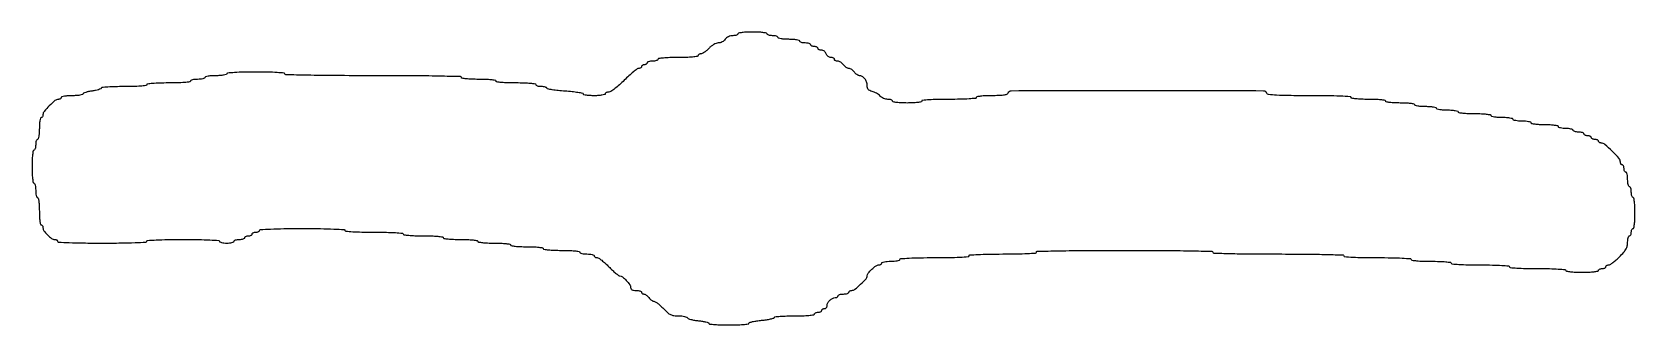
# Model space of a CAD drawing. Extents: x 0 to 881, y 0 to 161.
import ezdxf

# ---------------------------------------------------------------- set-up
doc = ezdxf.new("R2010")
doc.units = 0

msp = doc.modelspace()

# ---------------------------------------------------------------- linework, layer by layer
msp.add_lwpolyline([(388, 160, -0.243162), (387.801694, 159.616345, -0.067924), (387.183598, 159.29375, -0.052207), (386.28529, 159.072901, -0.034201), (385.220759, 159, 0.058124), (384.007617, 158.858496, 0.052617), (382.815796, 158.440426, 0.054179), (381.772663, 157.799784, 0.071939), (381, 157, -0.067696), (380.272974, 156.234626, -0.048422), (379.283381, 155.5875, -0.048724), (378.196722, 155.147168, -0.07203), (377.180451, 155, 0.091104), (376.052457, 154.792751, 0.040397), (374.680761, 154.139997, 0.037401), (373.268425, 153.174434, 0.036264), (372, 152, -0.026005), (370.809723, 150.85173, -0.029295), (369.551147, 149.88125, -0.030479), (368.397713, 149.193992, -0.11967), (367.59879, 149, 0.060662), (366.987407, 148.925551, 0.079313), (366.469645, 148.70625, 0.097302), (366.122988, 148.381402, 0.157245), (366, 148, -0.375539), (365.622551, 147.56833, -0.010792), (363, 147.272727, -0.015486), (359.523566, 147.064968, -0.007181), (355, 147, 0.007181), (350.476434, 146.935032, 0.015486), (347, 146.727273, 0.010792), (344.377449, 146.43167, 0.375539), (344, 146, -0.254951), (343.790443, 145.615738, -0.06271), (343.11875, 145.29375, -0.048861), (342.149251, 145.072766, -0.031626), (341, 145, 0.031626), (339.850749, 144.927234, 0.048861), (338.88125, 144.70625, 0.06271), (338.209557, 144.384262, 0.254951), (338, 144, -0.148195), (337.884432, 143.618646, -0.098894), (337.559375, 143.29375, -0.082425), (337.073457, 143.074694, -0.064853), (336.5, 143, 0.064853), (335.926543, 142.925306, 0.082425), (335.440625, 142.70625, 0.098894), (335.115568, 142.381354, 0.148195), (335, 142, -0.149912), (334.88303, 141.618639, -0.098625), (334.553935, 141.29375, -0.081833), (334.062047, 141.074646, -0.064024), (333.481481, 141, 0.160178), (332.589519, 140.70673, 0.011468), (330.499653, 139.090625, 0.015198), (328.063468, 136.989958, 0.010857), (325.462963, 134.5, -0.013823), (322.806172, 131.986188, -0.019054), (320.276939, 129.890187, -0.01693), (318.103978, 128.338752, -0.147605), (316.981481, 128, 0.048495), (316.223173, 127.926279, 0.068495), (315.58206, 127.70625, 0.088679), (315.150225, 127.381852, 0.189632), (315, 127, -0.339565), (314.696775, 126.604992, -0.024068), (313.25, 126.291667, -0.025878), (311.316313, 126.071434, -0.015416), (309, 126, -0.01397), (306.699766, 126.06428, -0.022937), (304.7625, 126.262063, -0.01918), (303.280072, 126.540961, -0.349938), (303, 126.892131, 0.360008), (302.686364, 127.271271, 0.007281), (300.0625, 127.732446, 0.013672), (296.833997, 128.161366, 0.008322), (293, 128.5, -0.008322), (289.166003, 128.838634, -0.013672), (285.9375, 129.267554, -0.007281), (283.313636, 129.728729, -0.360008), (283, 130.107869, 0.271944), (282.798117, 130.451604, 0.054969), (282.11875, 130.737937, 0.044149), (281.14946, 130.935236, 0.028149), (280, 131, -0.031626), (278.850749, 131.072766, -0.048861), (277.88125, 131.29375, -0.06271), (277.209557, 131.615738, -0.254951), (277, 132, 0.375539), (276.622551, 132.43167, 0.010792), (274, 132.727273, 0.015486), (270.523566, 132.935032, 0.007181), (266, 133, -0.007181), (261.476434, 133.064968, -0.015486), (258, 133.272727, -0.010792), (255.377449, 133.56833, -0.375539), (255, 134, 0.368504), (254.638562, 134.423816, 0.013417), (252.375, 134.723684, 0.017647), (249.360608, 134.933788, 0.008575), (245.5, 135, -0.008575), (241.639392, 135.066212, -0.017647), (238.625, 135.276316, -0.013417), (236.361438, 135.576184, -0.368504), (236, 136, 0.407279), (235.530486, 136.480792, 0.00078), (223.625, 136.744845, 0.003762), (208.628091, 136.941188, 0.001392), (187.5, 137, -0.001392), (166.371909, 137.058812, -0.003762), (151.375, 137.255155, -0.00078), (139.469514, 137.519208, -0.407279), (139, 138, 0.389247), (138.587986, 138.449058, 0.005893), (134.75, 138.734375, 0.010966), (129.735423, 138.937511, 0.004639), (123, 139, 0.004639), (116.264577, 138.937511, 0.010966), (111.25, 138.734375, 0.005893), (107.412014, 138.449058, 0.389247), (107, 138, -0.339565), (106.696775, 137.604992, -0.024068), (105.25, 137.291667, -0.025878), (103.316313, 137.071434, -0.015416), (101, 137, 0.015416), (98.683687, 136.928566, 0.025878), (96.75, 136.708333, 0.024068), (95.303225, 136.395008, 0.339565), (95, 136, -0.295869), (94.748945, 135.612873, -0.04382), (93.825, 135.29375, -0.037669), (92.532944, 135.07239, -0.023598), (91, 135, 0.023598), (89.467056, 134.92761, 0.037669), (88.175, 134.70625, 0.04382), (87.251055, 134.387127, 0.295869), (87, 134, -0.379241), (86.613708, 133.563953, -0.00943), (83.75, 133.270833, -0.014311), (79.96574, 133.064309, -0.006475), (75, 133, 0.006475), (70.03426, 132.935691, 0.014311), (66.25, 132.729167, 0.00943), (63.386292, 132.436047, 0.379241), (63, 132, -0.380863), (62.60973, 131.561971, -0.008841), (59.625, 131.27, -0.013787), (55.686873, 131.064019, -0.006171), (50.5, 131, 0.006534), (45.707083, 130.937362, 0.010862), (41.671875, 130.744094, 0.004657), (38.320707, 130.479152, 0.388607), (38, 130.128831, -0.304395), (37.748382, 129.753818, -0.022778), (36.53125, 129.318731, -0.025401), (34.916367, 128.911586, -0.016076), (33, 128.594388, 0.017827), (31.083776, 128.270316, 0.027942), (29.46875, 127.842319, 0.026767), (28.267222, 127.378437, 0.295374), (28, 126.965557, -0.343443), (27.704789, 126.58647, -0.021992), (26.2375, 126.283632, -0.024769), (24.300155, 126.069602, -0.015126), (22, 126, 0.015416), (19.683687, 125.928566, 0.025878), (17.75, 125.708333, 0.024068), (16.303225, 125.395008, 0.339565), (16, 125, -0.151278), (15.881912, 124.618633, -0.098399), (15.549583, 124.29375, -0.081363), (15.05292, 124.074609, -0.063376), (14.466667, 124, 0.173746), (12.589135, 123.327263, 0.024325), (9.486932, 120.513068, 0.024325), (6.672737, 117.410865, 0.173746), (6, 115.533333, -0.063376), (5.925391, 114.94708, -0.081363), (5.70625, 114.450417, -0.098399), (5.381367, 114.118088, -0.151278), (5, 114, 0.339565), (4.604992, 113.696775, 0.024068), (4.291667, 112.25, 0.025878), (4.071434, 110.316313, 0.015416), (4, 108, -0.015416), (3.928566, 105.683687, -0.025878), (3.708333, 103.75, -0.024068), (3.395008, 102.303225, -0.339565), (3, 102, 0.254951), (2.615738, 101.790443, 0.06271), (2.29375, 101.11875, 0.048861), (2.072766, 100.149251, 0.031626), (2, 99, -0.031626), (1.927234, 97.850749, -0.048861), (1.70625, 96.88125, -0.06271), (1.384262, 96.209557, -0.254951), (1, 96, 0.365646), (0.579235, 95.64481, 0.014491), (0.277778, 93.5, 0.018502), (0.066717, 90.639727, 0.009164), (0, 87, 0.009164), (0.066717, 83.360273, 0.018502), (0.277778, 80.5, 0.014491), (0.579235, 78.35519, 0.365646), (1, 78, -0.295869), (1.387127, 77.748945, -0.04382), (1.70625, 76.825, -0.037669), (1.92761, 75.532944, -0.023598), (2, 74, 0.023598), (2.07239, 72.467056, 0.037669), (2.29375, 71.175, 0.04382), (2.612873, 70.251055, 0.295869), (3, 70, -0.354925), (3.409838, 69.667147, -0.018508), (3.716667, 67.875, -0.02162), (3.931377, 65.477527, -0.011522), (4, 62.5, 0.011522), (4.068623, 59.522473, 0.02162), (4.283333, 57.125, 0.018508), (4.590162, 55.332853, 0.354925), (5, 55, -0.152392), (5.381372, 54.881, -0.098208), (5.70625, 54.546023, -0.080979), (5.925422, 54.045452, -0.062856), (6, 53.454545, 0.157486), (6.555308, 51.73523, 0.040168), (8.477097, 49.477097, 0.040168), (10.73523, 47.555308, 0.157486), (12.454545, 47, -0.062856), (13.045452, 46.925422, -0.080979), (13.546023, 46.70625, -0.098208), (13.881, 46.381372, -0.152392), (14, 46, 0.399078), (14.440897, 45.535581, 0.002789), (20.375, 45.260204, 0.007313), (28.001552, 45.060588, 0.002886), (38.5, 45, 0.002886), (48.998448, 45.060588, 0.007313), (56.625, 45.260204, 0.002789), (62.559103, 45.535581, 0.399078), (63, 46, -0.395015), (63.428413, 46.457659, -0.004008), (68.25, 46.7375, -0.008881), (74.493996, 46.938606, -0.003609), (83, 47, -0.003609), (91.506004, 46.938606, -0.008881), (97.75, 46.7375, -0.004008), (102.571587, 46.457659, -0.395015), (103, 46, 0.295869), (103.251055, 45.612873, 0.04382), (104.175, 45.29375, 0.037669), (105.467056, 45.07239, 0.023598), (107, 45, 0.023598), (108.532944, 45.07239, 0.037669), (109.825, 45.29375, 0.04382), (110.748945, 45.612873, 0.295869), (111, 46, -0.254951), (111.209557, 46.384262, -0.06271), (111.88125, 46.70625, -0.048861), (112.850749, 46.927234, -0.031626), (114, 47, 0.031626), (115.149251, 47.072766, 0.048861), (116.11875, 47.29375, 0.06271), (116.790443, 47.615738, 0.254951), (117, 48, -0.191087), (117.151477, 48.381882, -0.088204), (117.5875, 48.70625, -0.068025), (118.234582, 48.926307, -0.048028), (119, 49, 0.048028), (119.765418, 49.073693, 0.068025), (120.4125, 49.29375, 0.088204), (120.848523, 49.618118, 0.191087), (121, 50, -0.191087), (121.151477, 50.381882, -0.088204), (121.5875, 50.70625, -0.068025), (122.234582, 50.926307, -0.048028), (123, 51, 0.048028), (123.765418, 51.073693, 0.068025), (124.4125, 51.29375, 0.088204), (124.848523, 51.618118, 0.191087), (125, 52, -0.398323), (125.438509, 52.46311, -0.003007), (131.125, 52.739362, -0.007612), (138.444352, 52.93926, -0.00302), (148.5, 53, -0.00302), (158.555648, 52.93926, -0.007612), (165.875, 52.739362, -0.003007), (171.561491, 52.46311, -0.398323), (172, 52, 0.389247), (172.412014, 51.550942, 0.005893), (176.25, 51.265625, 0.010966), (181.264577, 51.062489, 0.004639), (188, 51, -0.004639), (194.735423, 50.937511, -0.010966), (199.75, 50.734375, -0.005893), (203.587986, 50.449058, -0.389247), (204, 50, 0.375539), (204.377449, 49.56833, 0.010792), (207, 49.272727, 0.015486), (210.476434, 49.064968, 0.007181), (215, 49, -0.007181), (219.523566, 48.935032, -0.015486), (223, 48.727273, -0.010792), (225.622551, 48.43167, -0.375539), (226, 48, 0.368504), (226.361438, 47.576184, 0.013417), (228.625, 47.276316, 0.017647), (231.639392, 47.066212, 0.008575), (235.5, 47, -0.008575), (239.360608, 46.933788, -0.017647), (242.375, 46.723684, -0.013417), (244.638562, 46.423816, -0.368504), (245, 46, 0.365646), (245.35519, 45.579235, 0.014491), (247.5, 45.277778, 0.018502), (250.360273, 45.066717, 0.009164), (254, 45, -0.009164), (257.639727, 44.933283, -0.018502), (260.5, 44.722222, -0.014491), (262.64481, 44.420765, -0.365646), (263, 44, 0.365646), (263.35519, 43.579235, 0.014491), (265.5, 43.277778, 0.018502), (268.360273, 43.066717, 0.009164), (272, 43, -0.009164), (275.639727, 42.933283, -0.018502), (278.5, 42.722222, -0.014491), (280.64481, 42.420765, -0.365646), (281, 42, 0.371083), (281.367196, 41.573367, 0.012451), (283.75, 41.275, 0.016864), (286.918453, 41.065757, 0.008055), (291, 41, -0.008055), (295.081547, 40.934243, -0.016864), (298.25, 40.725, -0.012451), (300.632804, 40.426633, -0.371083), (301, 40, 0.295869), (301.251055, 39.612873, 0.04382), (302.175, 39.29375, 0.037669), (303.467056, 39.07239, 0.023598), (305, 39, -0.023598), (306.532944, 38.92761, -0.037669), (307.825, 38.70625, -0.04382), (308.748945, 38.387127, -0.295869), (309, 38, 0.154173), (309.120461, 37.618618, 0.097889), (309.459696, 37.29375, 0.080367), (309.966543, 37.07453, 0.062037), (310.564924, 37, -0.148845), (311.434923, 36.735143, -0.01738), (313.100759, 35.53125, -0.019632), (315.020566, 33.914836, -0.014872), (317, 32, 0.010598), (318.946477, 30.084575, 0.014957), (320.765719, 28.46875, 0.011056), (322.327143, 27.220927, 0.164489), (322.980531, 27, -0.174745), (324.461705, 26.466041, -0.032079), (326.611347, 24.4387, -0.032738), (328.489507, 22.140132, -0.156158), (329, 20.545455, 0.143265), (329.19822, 19.867858, 0.132241), (329.735294, 19.378788, 0.085953), (330.657626, 19.089216, 0.033194), (332, 19, -0.031626), (333.149251, 18.927234, -0.048861), (334.11875, 18.70625, -0.06271), (334.790443, 18.384262, -0.254951), (335, 18, 0.127083), (335.098521, 17.618634, 0.10076), (335.375777, 17.29375, 0.089631), (335.790518, 17.075344, 0.07663), (336.279241, 17, -0.115942), (336.871239, 16.860855, -0.043072), (337.606151, 16.4125, -0.039803), (338.353917, 15.765268, -0.038332), (339, 15, 0.040564), (339.651912, 14.23477, 0.040952), (340.41688, 13.5875, 0.044231), (341.176457, 13.14042, 0.111353), (341.79916, 13, -0.145502), (342.540773, 12.779519, -0.019418), (343.886934, 11.825, -0.021127), (345.429014, 10.531741, -0.01632), (347, 9, 0.019306), (349.283741, 6.799749, 0.070337), (350.955029, 5.686211, 0.080996), (352.742946, 5.161132, 0.031013), (355.338266, 5, -0.021835), (357.085572, 4.923659, -0.031446), (358.615534, 4.692119, -0.03225), (359.783374, 4.359401, -0.230723), (360.182702, 3.951895, 0.229338), (360.612514, 3.510964, 0.020996), (362.113795, 3.03783, 0.023804), (364.043873, 2.614905, 0.016319), (366.266035, 2.311992, -0.013931), (368.463983, 2.023062, -0.022362), (370.315648, 1.641381, -0.018225), (371.73594, 1.226128, -0.32306), (372, 0.860097, 0.384843), (372.311652, 0.515158, 0.005819), (375.23125, 0.252654, 0.012177), (378.782282, 0.061852, 0.007332), (383, 0, 0.007704), (387.287965, 0.066077, 0.013596), (390.82275, 0.271351, 0.007455), (393.658462, 0.556181, 0.380913), (394, 0.939448, -0.331874), (394.298928, 1.340208, -0.015095), (396.05625, 1.805551, -0.020145), (398.316601, 2.236485, -0.012471), (401, 2.568659, 0.011557), (403.683481, 2.895863, 0.018728), (405.94375, 3.311598, 0.013202), (407.716951, 3.756353, 0.33657), (408, 4.12921, -0.384405), (408.314947, 4.478332, -0.005959), (411.23125, 4.744206, -0.012327), (414.782288, 4.937378, -0.007423), (419, 5, 0.007181), (423.523566, 5.064968, 0.015486), (427, 5.272727, 0.010792), (429.622551, 5.56833, 0.375539), (430, 6, -0.191087), (430.151477, 6.381882, -0.088204), (430.5875, 6.70625, -0.068025), (431.234582, 6.926307, -0.048028), (432, 7, 0.048028), (432.765418, 7.073693, 0.068025), (433.4125, 7.29375, 0.088204), (433.848523, 7.618118, 0.191087), (434, 8, -0.148195), (434.115568, 8.381354, -0.098894), (434.440625, 8.70625, -0.082425), (434.926543, 8.925306, -0.064853), (435.5, 9, 0.103894), (436.072357, 9.120227, 0.098961), (436.559375, 9.461607, 0.09673), (436.885751, 9.971599, 0.094386), (437, 10.571429, -0.121914), (437.371416, 12.072064, -0.075176), (438.456396, 13.543604, -0.075176), (439.927936, 14.628584, -0.121914), (441.428571, 15, 0.061768), (442.02945, 15.074515, 0.080164), (442.538393, 15.29375, 0.09778), (442.879052, 15.618614, 0.154765), (443, 16, -0.254951), (443.209557, 16.384262, -0.06271), (443.88125, 16.70625, -0.048861), (444.850749, 16.927234, -0.031626), (446, 17, 0.031626), (447.149251, 17.072766, 0.048861), (448.11875, 17.29375, 0.06271), (448.790443, 17.615738, 0.254951), (449, 18, -0.151278), (449.118088, 18.381367, -0.098399), (449.450417, 18.70625, -0.081363), (449.94708, 18.925391, -0.063376), (450.533333, 19, 0.172077), (452.245867, 19.607361, 0.019049), (455.418926, 22.388819, 0.018488), (458.376632, 25.402626, 0.186889), (459, 27.012121, -0.176058), (459.531806, 28.475625, -0.03146), (461.567819, 30.617835, -0.032179), (463.869855, 32.493047, -0.156058), (465.454545, 33, 0.062856), (466.045452, 33.074578, 0.080979), (466.546023, 33.29375, 0.098208), (466.881, 33.618628, 0.152392), (467, 34, -0.322437), (467.280551, 34.389817, -0.031449), (468.46875, 34.70625, -0.03053), (470.083446, 34.927795, -0.01883), (472, 35, 0.01883), (473.916554, 35.072205, 0.03053), (475.53125, 35.29375, 0.031449), (476.719449, 35.610183, 0.322437), (477, 36, -0.393821), (477.424902, 36.455794, -0.004385), (482, 36.736842, -0.009325), (487.936696, 36.938375, -0.003821), (496, 37, 0.003821), (504.063304, 37.061625, 0.009325), (510, 37.263158, 0.004385), (514.575098, 37.544206, 0.393821), (515, 38, -0.393171), (515.423018, 38.454798, -0.004594), (519.875, 38.736486, -0.009564), (525.658034, 38.938251, -0.003937), (533.5, 39, 0.003937), (541.341966, 39.061749, 0.009564), (547.125, 39.263514, 0.004594), (551.576982, 39.545202, 0.393171), (552, 40, -0.407279), (552.469514, 40.480792, -0.00078), (564.375, 40.744845, -0.003762), (579.371909, 40.941188, -0.001392), (600.5, 41, -0.001392), (621.628091, 40.941188, -0.003762), (636.625, 40.744845, -0.00078), (648.530486, 40.480792, -0.407279), (649, 40, 0.404506), (649.459203, 39.525266, 0.001371), (658.25, 39.256944, 0.005036), (669.408569, 39.059442, 0.001906), (685, 39, -0.001906), (700.591431, 38.940558, -0.005036), (711.75, 38.743056, -0.001371), (720.540797, 38.474734, -0.404506), (721, 38, 0.393171), (721.423018, 37.545202, 0.004594), (725.875, 37.263514, 0.009564), (731.658034, 37.061749, 0.003937), (739.5, 37, -0.003937), (747.341966, 36.938251, -0.009564), (753.125, 36.736486, -0.004594), (757.576982, 36.454798, -0.393171), (758, 36, 0.375539), (758.377449, 35.56833, 0.010792), (761, 35.272727, 0.015486), (764.476434, 35.064968, 0.007181), (769, 35, -0.007181), (773.523566, 34.935032, -0.015486), (777, 34.727273, -0.010792), (779.622551, 34.43167, -0.375539), (780, 34, 0.389247), (780.412014, 33.550942, 0.005893), (784.25, 33.265625, 0.010966), (789.264577, 33.062489, 0.004639), (796, 33, -0.004639), (802.735423, 32.937511, -0.010966), (807.75, 32.734375, -0.005893), (811.587986, 32.449058, -0.389247), (812, 32, 0.388296), (812.409436, 31.55227, 0.006216), (816.125, 31.266129, 0.011297), (820.98585, 31.062666, 0.00481), (827.5, 31, -0.00481), (834.01415, 30.937334, -0.011297), (838.875, 30.733871, -0.006216), (842.590564, 30.44773, -0.388296), (843, 30, 0.365646), (843.35519, 29.579235, 0.014491), (845.5, 29.277778, 0.018502), (848.360273, 29.066717, 0.009164), (852, 29, 0.009164), (855.639727, 29.066717, 0.018502), (858.5, 29.277778, 0.014491), (860.64481, 29.579235, 0.365646), (861, 30, -0.191087), (861.151477, 30.381882, -0.088204), (861.5875, 30.70625, -0.068025), (862.234582, 30.926307, -0.048028), (863, 31, 0.048028), (863.765418, 31.073693, 0.068025), (864.4125, 31.29375, 0.088204), (864.848523, 31.618118, 0.191087), (865, 32, -0.150632), (865.117558, 32.381364, -0.098507), (865.448355, 32.70625, -0.081585), (865.942757, 32.925373, -0.063682), (866.526316, 33, 0.14254), (867.366751, 33.24456, 0.018588), (868.918421, 34.314145, 0.020411), (870.701557, 35.760542, 0.01577), (872.526316, 37.473684, 0.016549), (874.820917, 39.925418, 0.052379), (876.115672, 41.760099, 0.071738), (876.776433, 43.480737, 0.055914), (877, 45.473684, -0.02682), (877.072532, 46.824893, -0.042293), (877.29375, 47.964145, -0.05182), (877.614232, 48.766821, -0.278744), (878, 49, 0.191087), (878.381882, 49.151477, 0.088204), (878.70625, 49.5875, 0.068025), (878.926307, 50.234582, 0.048028), (879, 51, -0.048028), (879.073693, 51.765418, -0.068025), (879.29375, 52.4125, -0.088204), (879.618118, 52.848523, -0.191087), (880, 53, 0.362465), (880.417447, 53.348392, 0.015687), (880.720588, 55.375, 0.019442), (880.93272, 58.081088, 0.009838), (881, 61.5, 0.009838), (880.93272, 64.918912, 0.019442), (880.720588, 67.625, 0.015687), (880.417447, 69.651608, 0.362465), (880, 70, -0.254951), (879.615738, 70.209557, -0.06271), (879.29375, 70.88125, -0.048861), (879.072766, 71.850749, -0.031626), (879, 73, 0.031626), (878.927234, 74.149251, 0.048861), (878.70625, 75.11875, 0.06271), (878.384262, 75.790443, 0.254951), (878, 76, -0.295869), (877.612873, 76.251055, -0.04382), (877.29375, 77.175, -0.037669), (877.07239, 78.467056, -0.023598), (877, 80, 0.023598), (876.92761, 81.532944, 0.037669), (876.70625, 82.825, 0.04382), (876.387127, 83.748945, 0.295869), (876, 84, -0.191087), (875.618118, 84.151477, -0.088204), (875.29375, 84.5875, -0.068025), (875.073693, 85.234582, -0.048028), (875, 86, 0.048028), (874.926307, 86.765418, 0.068025), (874.70625, 87.4125, 0.088204), (874.381882, 87.848523, 0.191087), (874, 88, -0.150632), (873.618636, 88.117558, -0.098507), (873.29375, 88.448355, -0.081585), (873.074627, 88.942757, -0.063682), (873, 89.526316, 0.182261), (872.249624, 91.51645, 0.016069), (868.507331, 95.507331, 0.016069), (864.51645, 99.249624, 0.182261), (862.526316, 100, -0.063682), (861.942757, 100.074627, -0.081585), (861.448355, 100.29375, -0.098507), (861.117558, 100.618636, -0.150632), (861, 101, 0.191087), (860.848523, 101.381882, 0.088204), (860.4125, 101.70625, 0.068025), (859.765418, 101.926307, 0.048028), (859, 102, -0.048028), (858.234582, 102.073693, -0.068025), (857.5875, 102.29375, -0.088204), (857.151477, 102.618118, -0.191087), (857, 103, 0.191087), (856.848523, 103.381882, 0.088204), (856.4125, 103.70625, 0.068025), (855.765418, 103.926307, 0.048028), (855, 104, -0.048028), (854.234582, 104.073693, -0.068025), (853.5875, 104.29375, -0.088204), (853.151477, 104.618118, -0.191087), (853, 105, 0.254951), (852.790443, 105.384262, 0.06271), (852.11875, 105.70625, 0.048861), (851.149251, 105.927234, 0.031626), (850, 106, -0.031626), (848.850749, 106.072766, -0.048861), (847.88125, 106.29375, -0.06271), (847.209557, 106.615738, -0.254951), (847, 107, 0.295869), (846.748945, 107.387127, 0.04382), (845.825, 107.70625, 0.037669), (844.532944, 107.92761, 0.023598), (843, 108, -0.023598), (841.467056, 108.07239, -0.037669), (840.175, 108.29375, -0.04382), (839.251055, 108.612873, -0.295869), (839, 109, 0.354925), (838.667147, 109.409838, 0.018508), (836.875, 109.716667, 0.02162), (834.477527, 109.931377, 0.011522), (831.5, 110, -0.011522), (828.522473, 110.068623, -0.02162), (826.125, 110.283333, -0.018508), (824.332853, 110.590162, -0.354925), (824, 111, 0.322437), (823.719449, 111.389817, 0.031449), (822.53125, 111.70625, 0.03053), (820.916554, 111.927795, 0.01883), (819, 112, -0.01883), (817.083446, 112.072205, -0.03053), (815.46875, 112.29375, -0.031449), (814.280551, 112.610183, -0.322437), (814, 113, 0.339565), (813.696775, 113.395008, 0.024068), (812.25, 113.708333, 0.025878), (810.316313, 113.928566, 0.015416), (808, 114, -0.015416), (805.683687, 114.071434, -0.025878), (803.75, 114.291667, -0.024068), (802.303225, 114.604992, -0.339565), (802, 115, 0.365646), (801.64481, 115.420765, 0.014491), (799.5, 115.722222, 0.018502), (796.639727, 115.933283, 0.009164), (793, 116, -0.009164), (789.360273, 116.066717, -0.018502), (786.5, 116.277778, -0.014491), (784.35519, 116.579235, -0.365646), (784, 117, 0.339565), (783.696775, 117.395008, 0.024068), (782.25, 117.708333, 0.025878), (780.316313, 117.928566, 0.015416), (778, 118, -0.015416), (775.683687, 118.071434, -0.025878), (773.75, 118.291667, -0.024068), (772.303225, 118.604992, -0.339565), (772, 119, 0.339565), (771.696775, 119.395008, 0.024068), (770.25, 119.708333, 0.025878), (768.316313, 119.928566, 0.015416), (766, 120, -0.015416), (763.683687, 120.071434, -0.025878), (761.75, 120.291667, -0.024068), (760.303225, 120.604992, -0.339565), (760, 121, 0.358912), (759.659026, 121.413821, 0.01702), (757.75, 121.71875, 0.020476), (755.198174, 121.932089, 0.010616), (752, 122, -0.010616), (748.801826, 122.067911, -0.020476), (746.25, 122.28125, -0.01702), (744.340974, 122.586179, -0.358912), (744, 123, 0.368504), (743.638562, 123.423816, 0.013417), (741.375, 123.723684, 0.017647), (738.360608, 123.933788, 0.008575), (734.5, 124, -0.008575), (730.639392, 124.066212, -0.017647), (727.625, 124.276316, -0.013417), (725.361438, 124.576184, -0.368504), (725, 125, 0.397849), (724.562974, 125.462301, 0.003146), (719.020833, 125.739091, 0.007798), (711.88069, 125.939165, 0.003105), (702.083333, 126, -0.002459), (690.688098, 126.056048, -0.010921), (683.99394, 126.268182, -0.00981), (679.579476, 126.591631, -0.297406), (678.75002, 127.25, 0.322608), (676.883957, 128.596127, 0.000198), (607.500053, 128.623629, 0.000198), (538.116165, 128.596127, 0.322598), (536.250031, 127.25, -0.246632), (535.646856, 126.670467, -0.035321), (533.916503, 126.299506, -0.026379), (531.286179, 126.067888, -0.008771), (527.416667, 126, 0.00996), (524.03455, 125.93262, 0.019607), (521.354167, 125.720297, 0.015899), (519.347201, 125.416865, 0.3619), (519, 125, -0.387276), (518.593294, 124.553669, -0.006567), (515, 124.266667, -0.011649), (510.292891, 124.062854, -0.004994), (504, 124, 0.004994), (497.707109, 123.937146, 0.011649), (493, 123.733333, 0.006567), (489.406706, 123.446331, 0.387276), (489, 123, -0.358912), (488.659026, 122.586179, -0.01702), (486.75, 122.28125, -0.020476), (484.198174, 122.067911, -0.010616), (481, 122, -0.010616), (477.801826, 122.067911, -0.020476), (475.25, 122.28125, -0.01702), (473.340974, 122.586179, -0.358912), (473, 123, 0.234665), (472.809637, 123.38327, 0.071575), (472.226643, 123.70625, 0.054665), (471.375586, 123.926993, 0.036156), (470.367295, 124, -0.059802), (469.240663, 124.135233, -0.042444), (468.032867, 124.540529, -0.042887), (466.92906, 125.135424, -0.06753), (466.117295, 125.840099, 0.052398), (465.299455, 126.594472, 0.0293), (464.167268, 127.339111, 0.028923), (462.921293, 127.964761, 0.041392), (461.75, 128.359151, -0.044628), (460.409164, 128.820291, -0.111775), (459.585859, 129.437217, -0.12047), (459.14424, 130.316786, -0.056442), (459, 131.590481, 0.083832), (458.667044, 133.562369, 0.081818), (457.704163, 135.334086, 0.090209), (456.325189, 136.567595, 0.138333), (454.792188, 137, -0.111748), (454.17221, 137.140315, -0.044135), (453.414832, 137.5875, -0.040854), (452.651394, 138.234767, -0.040366), (452, 139, 0.046192), (451.333162, 139.765165, 0.043436), (450.524124, 140.4125, 0.046457), (449.700861, 140.857086, 0.100918), (449, 141, -0.100918), (448.299139, 141.142914, -0.046457), (447.475876, 141.5875, -0.043436), (446.666838, 142.234835, -0.046192), (446, 143, 0.052224), (445.316802, 143.765149, 0.045499), (444.459276, 144.4125, 0.047927), (443.565449, 144.855253, 0.091287), (442.779241, 145, -0.054248), (442.098578, 145.074067, -0.073949), (441.522652, 145.29375, -0.093597), (441.136147, 145.618433, -0.173062), (441, 146, 0.185742), (440.853109, 146.381774, 0.089917), (440.432295, 146.70625, 0.069758), (439.806935, 146.926202, 0.04977), (439.067388, 147, -0.094537), (438.281172, 147.149993, -0.071315), (437.516015, 147.5875, -0.069591), (436.887511, 148.235622, -0.081113), (436.5, 149, 0.081113), (436.112489, 149.764378, 0.069591), (435.483985, 150.4125, 0.071315), (434.718828, 150.850007, 0.094537), (433.932612, 151, -0.04977), (433.193065, 151.073798, -0.069758), (432.567705, 151.29375, -0.089917), (432.146891, 151.618226, -0.185742), (432, 152, 0.191087), (431.848523, 152.381882, 0.088204), (431.4125, 152.70625, 0.068025), (430.765418, 152.926307, 0.048028), (430, 153, -0.048028), (429.234582, 153.073693, -0.068025), (428.5875, 153.29375, -0.088204), (428.151477, 153.618118, -0.191087), (428, 154, 0.254951), (427.790443, 154.384262, 0.06271), (427.11875, 154.70625, 0.048861), (426.149251, 154.927234, 0.031626), (425, 155, -0.031626), (423.850749, 155.072766, -0.048861), (422.88125, 155.29375, -0.06271), (422.209557, 155.615738, -0.254951), (422, 156, 0.339565), (421.696775, 156.395008, 0.024068), (420.25, 156.708333, 0.025878), (418.316313, 156.928566, 0.015416), (416, 157, -0.015416), (413.683687, 157.071434, -0.025878), (411.75, 157.291667, -0.024068), (410.303225, 157.604992, -0.339565), (410, 158, 0.254951), (409.790443, 158.384262, 0.06271), (409.11875, 158.70625, 0.048861), (408.149251, 158.927234, 0.031626), (407, 159, -0.031626), (405.850749, 159.072766, -0.048861), (404.88125, 159.29375, -0.06271), (404.209557, 159.615738, -0.254951), (404, 160, 0.358912), (403.659026, 160.413821, 0.01702), (401.75, 160.71875, 0.020476), (399.198174, 160.932089, 0.010616), (396, 161, 0.010616), (392.801826, 160.932089, 0.020476), (390.25, 160.71875, 0.01702), (388.340974, 160.413821, 0.358912)], format="xyb", close=True)

doc.saveas('drawing.dxf')
